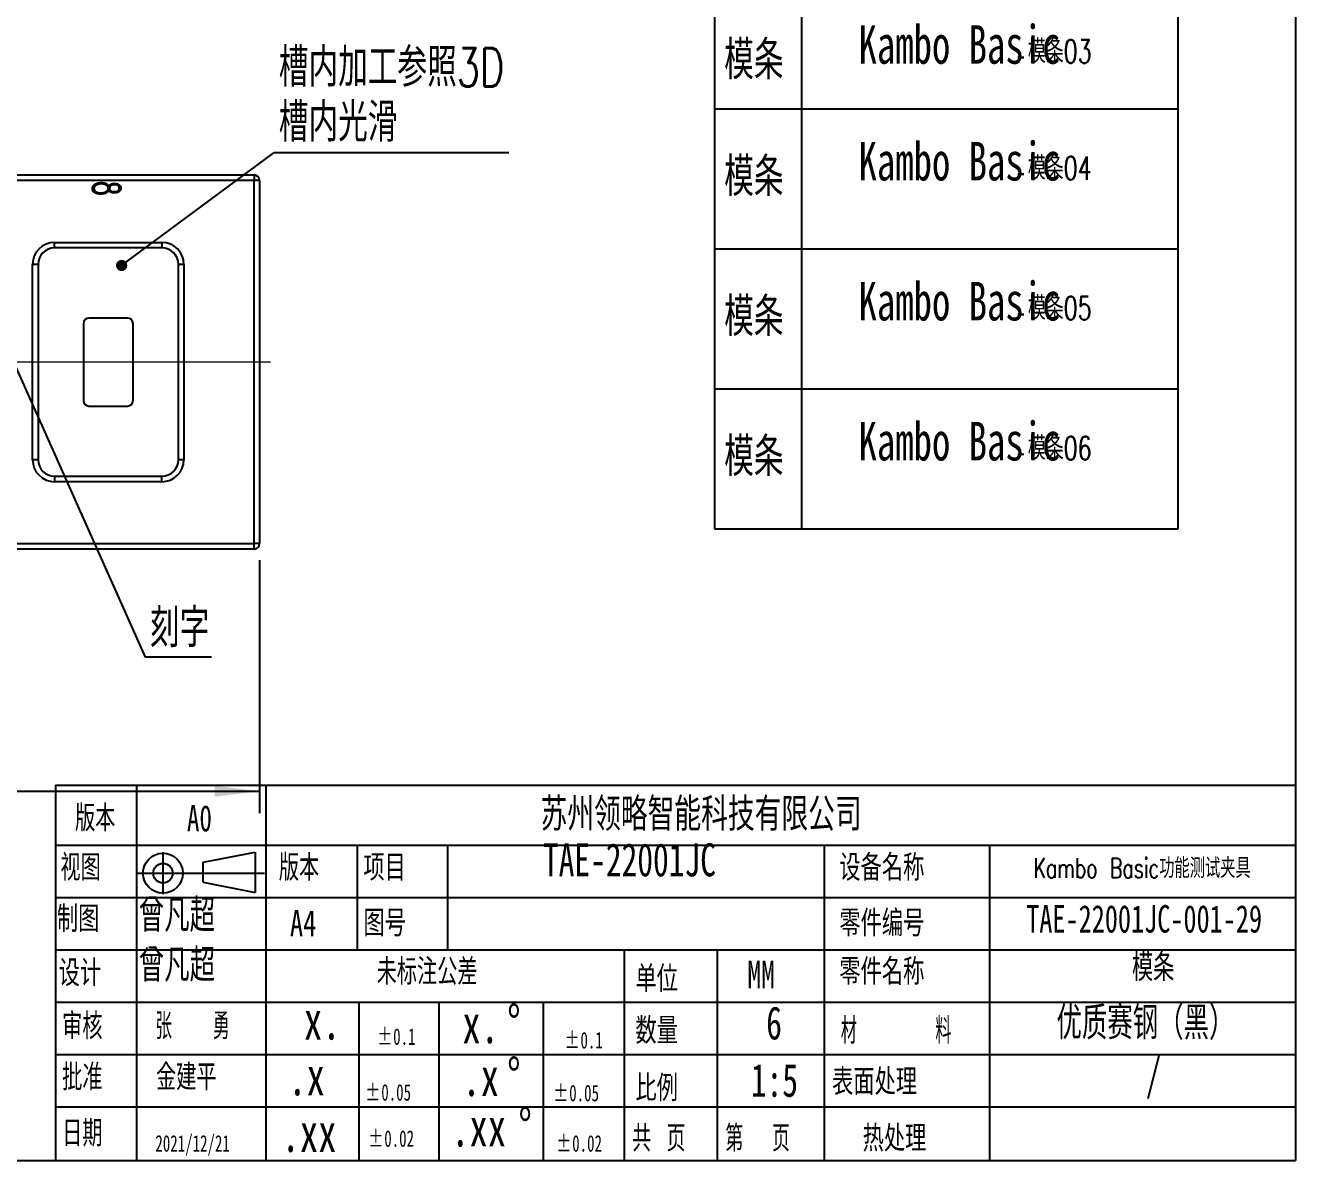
# Model space of a CAD drawing. Header units: millimetres. Extents: x 2 to 292, y 3 to 207.
# Drawn here: x 176.8 to 292.2, y 3.1 to 106.3 of the extents above; entities that cross this region are included whole.
import ezdxf

# ---------------------------------------------------------------- set-up
doc = ezdxf.new("R2010")
doc.units = ezdxf.units.MM
doc.linetypes.add('CENTERX2', pattern=[20.32, 12.7, -2.54, 2.54, -2.54])
for name, color, linetype in [('FORMAT', 7, 'Continuous'), ('图层1', 5, 'CENTERX2'), ('图层7', 7, 'Continuous'), ('图框', 7, 'Continuous')]:
    doc.layers.add(name, color=color, linetype=linetype)
doc.layers.add('粗实线', color=7, linetype='Continuous', lineweight=25)
doc.styles.add('SLDTEXTSTYLE0', font='TXT', dxfattribs={"width": 0.7, "bigfont": 'bigfont'})
doc.styles.add('SLDTEXTSTYLE1', font='TXT', dxfattribs={"width": 0.736842, "bigfont": 'bigfont'})
doc.styles.add('SLDTEXTSTYLE2', font='TXT', dxfattribs={"width": 0.7})
doc.styles.add('SLDTEXTSTYLE3', font='TXT', dxfattribs={"width": 0.663})
doc.styles.add('SLDTEXTSTYLE4', font='TXT', dxfattribs={"width": 0.559211, "bigfont": 'bigfont'})
doc.styles.add('SLDTEXTSTYLE5', font='TXT', dxfattribs={"width": 0.736842})
doc.styles.add('SLDTEXTSTYLE7', font='TXT', dxfattribs={"width": 0.657895, "bigfont": 'bigfont'})
doc.styles.add('SLDTEXTSTYLE8', font='TXT', dxfattribs={"width": 0.618421, "bigfont": 'bigfont'})
doc.styles.add('SLDTEXTSTYLE9', font='TXT', dxfattribs={"width": 0.58, "bigfont": 'bigfont'})
doc.dimstyles.new('SLDDIMSTYLE0', dxfattribs={"dimtxt": 0.18, "dimasz": 4.08, "dimexe": 0, "dimexo": 0.0625, "dimgap": 0, "dimtad": 0, "dimtih": 1, "dimtoh": 1, "dimdec": 0, "dimrnd": 1e-09, "dimzin": 0, "dimdsep": 46, "dimtxsty": 'Standard', "dimsah": 1, "dimcen": 0.09, "dimadec": 0, "dimazin": 0, "dimtfac": 4.08, "dimtdec": 0, "dimtofl": 0, "dimtmove": 0, "dimatfit": 3, "dimfxl": 0, "dimfrac": 2, "dimtolj": 1, "dimtzin": 0, "dimarcsym": 0})
doc.dimstyles.new('SLDDIMSTYLE11', dxfattribs={"dimtxt": 0.18, "dimasz": 1.016, "dimexe": 0, "dimexo": 0.0625, "dimgap": 0, "dimtad": 0, "dimtih": 1, "dimtoh": 1, "dimdec": 0, "dimrnd": 1e-09, "dimzin": 0, "dimdsep": 46, "dimtxsty": 'Standard', "dimblk1": 'DOT', "dimblk2": 'DOT', "dimsah": 1, "dimcen": 0.09, "dimadec": 0, "dimazin": 0, "dimtfac": 1.016, "dimtdec": 0, "dimtofl": 0, "dimtmove": 0, "dimatfit": 3, "dimldrblk": 'DOT', "dimfxl": 0, "dimfrac": 2, "dimtolj": 1, "dimtzin": 0, "dimarcsym": 0})
doc.dimstyles.new('SLDDIMSTYLE3', dxfattribs={"dimtxt": 3.5, "dimasz": 4.08, "dimexe": 0, "dimexo": 0.0625, "dimgap": 0.875, "dimtad": 2, "dimlfac": 2, "dimrnd": 1e-09, "dimzin": 12, "dimdsep": 46, "dimtxsty": 'SLDTEXTSTYLE2', "dimsah": 1, "dimcen": 0.09, "dimadec": 0, "dimazin": 3, "dimtfac": 1, "dimtofl": 0, "dimtmove": 0, "dimatfit": 3, "dimfxl": 0, "dimfrac": 2, "dimtolj": 1, "dimtzin": 12, "dimarcsym": 0})

# ---------------------------------------------------------------- blocks, each defined once
blk = doc.blocks.new('SW_NOTE_1')
at = {"layer": '图层7', "color": 0, "char_height": 1.5, "attachment_point": 1, "style": 'SLDTEXTSTYLE3'}
for s, insert in [('%%p', (0, 1.93)), ('0.05', (1.44, 1.93))]:
    blk.add_mtext(s, dxfattribs=dict(at, insert=insert))
blk = doc.blocks.new('SW_NOTE_2')
at = {"layer": '图层7', "color": 0, "char_height": 1.5, "attachment_point": 1, "style": 'SLDTEXTSTYLE3'}
for s, insert in [('%%p', (0, 1.93)), ('0.02', (1.44, 1.93))]:
    blk.add_mtext(s, dxfattribs=dict(at, insert=insert))
blk = doc.blocks.new('SW_NOTE_3')
at = {"layer": '图层7', "color": 0, "char_height": 1.5, "attachment_point": 1, "style": 'SLDTEXTSTYLE3'}
for s, insert in [('%%p', (0, 1.93)), ('0.1', (1.44, 1.93))]:
    blk.add_mtext(s, dxfattribs=dict(at, insert=insert))
blk = doc.blocks.new('SW_NOTE_5')
at = {"layer": '图层7', "color": 0, "char_height": 3.5, "attachment_point": 1, "style": 'SLDTEXTSTYLE2'}
for s, insert in [('%%d', (4.07, 4.51)), ('.x', (0, 4.51))]:
    blk.add_mtext(s, dxfattribs=dict(at, insert=insert))
blk = doc.blocks.new('SW_NOTE_6')
at = {"layer": '图层7', "color": 0, "char_height": 3.5, "attachment_point": 1, "style": 'SLDTEXTSTYLE2'}
for s, insert in [('%%d', (4.07, 4.51)), ('x.', (0, 4.51))]:
    blk.add_mtext(s, dxfattribs=dict(at, insert=insert))
blk = doc.blocks.new('SW_NOTE_7')
at = {"layer": '图层7', "color": 0, "char_height": 3.5, "attachment_point": 1, "style": 'SLDTEXTSTYLE2'}
for s, insert in [('%%d', (6.11, 4.51)), ('.xx', (0, 4.51))]:
    blk.add_mtext(s, dxfattribs=dict(at, insert=insert))
blk = doc.blocks.new('SW_NOTE_8')
at = {"layer": '图层7', "color": 0, "char_height": 1.5, "attachment_point": 1, "style": 'SLDTEXTSTYLE3'}
for s, insert in [('%%p', (0, 1.93)), ('0.1', (1.44, 1.93))]:
    blk.add_mtext(s, dxfattribs=dict(at, insert=insert))
blk = doc.blocks.new('SW_NOTE_9')
at = {"layer": '图层7', "color": 0, "char_height": 1.5, "attachment_point": 1, "style": 'SLDTEXTSTYLE3'}
for s, insert in [('%%p', (0, 1.93)), ('0.05', (1.44, 1.93))]:
    blk.add_mtext(s, dxfattribs=dict(at, insert=insert))
blk = doc.blocks.new('SW_NOTE_10')
at = {"layer": '图层7', "color": 0, "char_height": 1.5, "attachment_point": 1, "style": 'SLDTEXTSTYLE3'}
for s, insert in [('%%p', (0, 1.93)), ('0.02', (1.44, 1.93))]:
    blk.add_mtext(s, dxfattribs=dict(at, insert=insert))
blk = doc.blocks.new('SW_TABLEANNOTATION_0')
at = {"layer": '图框', "color": 0}
for p, q in [((0, 0), (0, -68.63)), ((42.13, 0), (0, 0)), ((7.91, 0), (7.91, -68.63)), ((42.13, -68.63), (42.13, 0)), ((0, -13.48), (42.13, -13.48)), ((0, -21.97), (42.13, -21.97)), ((0, -30.46), (42.13, -30.46)), ((0, -43.19), (42.13, -43.19)), ((0, -55.91), (42.13, -55.91)), ((0, -68.63), (42.13, -68.63))]:
    blk.add_line(p, q, dxfattribs=at)
at = {"layer": '图框', "color": 0, "attachment_point": 1}
for s, insert, char_height, style in [('Kambo Basic', (13.1, -3.38), 3.5, 'SLDTEXTSTYLE2'), ('\\M+196CD\\M+18FF0', (0.89, -4.79), 3.5, 'SLDTEXTSTYLE0'), ('\\M+196CD\\M+18FF001', (28.48, -4.71), 2.1167, 'SLDTEXTSTYLE0'), ('-', (27.35, -5.02), 2.12, 'SLDTEXTSTYLE2'), ('Kambo Basic', (13.1, -14.37), 3.5, 'SLDTEXTSTYLE2'), ('\\M+196CD\\M+18FF0', (0.89, -15.78), 3.5, 'SLDTEXTSTYLE0'), ('\\M+196CD\\M+18FF002', (28.48, -15.69), 2.1167, 'SLDTEXTSTYLE0'), ('-', (27.35, -16.01), 2.12, 'SLDTEXTSTYLE2'), ('Kambo Basic', (13.1, -22.86), 3.5, 'SLDTEXTSTYLE2'), ('\\M+196CD\\M+18FF0', (0.89, -24.27), 3.5, 'SLDTEXTSTYLE0'), ('\\M+196CD\\M+18FF003', (28.48, -24.18), 2.1167, 'SLDTEXTSTYLE0'), ('-', (27.35, -24.5), 2.12, 'SLDTEXTSTYLE2'), ('Kambo Basic', (13.1, -33.47), 3.5, 'SLDTEXTSTYLE2'), ('\\M+196CD\\M+18FF0', (0.89, -34.88), 3.5, 'SLDTEXTSTYLE0'), ('\\M+196CD\\M+18FF004', (28.48, -34.79), 2.1167, 'SLDTEXTSTYLE0'), ('-', (27.35, -35.1), 2.12, 'SLDTEXTSTYLE2'), ('Kambo Basic', (13.1, -46.19), 3.5, 'SLDTEXTSTYLE2'), ('\\M+196CD\\M+18FF0', (0.89, -47.6), 3.5, 'SLDTEXTSTYLE0'), ('\\M+196CD\\M+18FF005', (28.48, -47.51), 2.1167, 'SLDTEXTSTYLE0'), ('-', (27.35, -47.83), 2.12, 'SLDTEXTSTYLE2'), ('Kambo Basic', (13.1, -58.91), 3.5, 'SLDTEXTSTYLE2'), ('\\M+196CD\\M+18FF0', (0.89, -60.32), 3.5, 'SLDTEXTSTYLE0'), ('\\M+196CD\\M+18FF006', (28.48, -60.24), 2.1167, 'SLDTEXTSTYLE0'), ('-', (27.35, -60.55), 2.12, 'SLDTEXTSTYLE2')]:
    blk.add_mtext(s, dxfattribs=dict(at, insert=insert, char_height=char_height, style=style))
blk = doc.blocks.new('_D_40')
at = {"layer": '图框'}
for p, q in [((48.08, 62.37), (48.08, 34.66)), ((198.08, 57.66), (198.08, 34.66)), ((48.08, 36.66), (198.08, 36.66))]:
    blk.add_line(p, q, dxfattribs=at)
for points in [[(48.08, 36.66), (52.16, 36.15), (52.16, 37.17)], [(198.08, 36.66), (194, 37.17), (194, 36.15)]]:
    blk.add_solid(points, dxfattribs=at)
at = {"layer": '图框', "insert": (118.07, 41.17), "char_height": 3.5, "attachment_point": 1, "style": 'SLDTEXTSTYLE2'}
blk.add_mtext('300', dxfattribs=at)
blk = doc.blocks.new('SW_NOTE_11')
at = {"layer": '图框', "color": 0}
blk.add_line((6, 0), (0, 0), dxfattribs=at)
at = {"layer": '图框', "color": 0, "insert": (0.43, 4.4), "char_height": 3.5, "attachment_point": 1, "style": 'SLDTEXTSTYLE0'}
blk.add_mtext('\\M+18D8F\\M+18E9A', dxfattribs=at)
blk = doc.blocks.new('SW_NOTE_12')
at = {"layer": '图框', "color": 0}
blk.add_line((21.33, 0), (0, 0), dxfattribs=at)
at = {"layer": '图框', "color": 0, "char_height": 3.5, "attachment_point": 1, "style": 'SLDTEXTSTYLE0'}
for s, insert in [('\\M+19185\\M+193E0\\M+189C1\\M+18D48\\M+18E51\\M+18FC63D', (0.45, 9.52)), ('\\M+19185\\M+193E0\\M+18CF5\\M+18A8A', (0.45, 4.52))]:
    blk.add_mtext(s, dxfattribs=dict(at, insert=insert))
blk = doc.blocks.new('_DOT')
at = {"color": 0, "linetype": 'ByBlock', "lineweight": -2}
blk.add_line((-0.5, 0), (-1, 0), dxfattribs=at)
at = {"color": 0, "linetype": 'ByBlock', "const_width": 0.5}
blk.add_lwpolyline([(-0.25, 0, 1), (0.25, 0, 1)], format="xyb", close=True, dxfattribs=at)

msp = doc.modelspace()

# ---------------------------------------------------------------- linework, layer by layer
at = {"color": 7, "linetype": 'Continuous', "lineweight": 25}
for p, q in [((48.5830794, 92.65849501), (197.58308333, 92.65849501)), ((197.58308333, 92.65849501), (197.58308333, 92.158494)), ((197.58308333, 92.158494), (48.5830794, 92.158494)), ((184.3558329, 91.70760162), (184.39616662, 91.65883944)), ((184.4286735, 91.19530622), (184.39616662, 91.24406748)), ((197.58308333, 59.15849418), (197.58308333, 92.158494)), ((198.08308434, 92.158494), (197.58308333, 92.158494)), ((198.08308434, 92.158494), (198.08308434, 59.15849418)), ((179.45808199, 86.53349377), (189.2080794, 86.53349377)), ((179.45808199, 86.03349369), (179.45808199, 86.53349377)), ((189.2080794, 86.03349369), (179.45808199, 86.03349369)), ((189.2080794, 86.53349377), (189.2080794, 86.03349369)), ((177.45808166, 66.7834938), (177.45808166, 84.53349438)), ((177.95808267, 84.53349438), (177.45808166, 84.53349438)), ((177.95808267, 84.53349438), (177.95808267, 66.7834938)), ((191.20808345, 84.53349438), (190.70808244, 84.53349438)), ((190.70808244, 66.7834938), (190.70808244, 84.53349438)), ((191.20808345, 84.53349438), (191.20808345, 66.7834938)), ((186.08308238, 79.65849428), (182.58308273, 79.65849428)), ((182.08308172, 79.15849419), (182.08308172, 72.15849398)), ((186.58308339, 72.15849398), (186.58308339, 79.15849419)), ((182.58308273, 71.6584939), (186.08308238, 71.6584939)), ((177.95808267, 66.7834938), (177.45808166, 66.7834938)), ((191.20808345, 66.7834938), (190.70808244, 66.7834938)), ((179.45808199, 65.28349448), (179.45808199, 64.7834944)), ((179.45808199, 65.28349448), (189.2080794, 65.28349448)), ((189.2080794, 64.7834944), (179.45808199, 64.7834944)), ((189.2080794, 64.7834944), (189.2080794, 65.28349448)), ((53.29018485, 59.15849418), (197.58308333, 59.15849418)), ((198.08308434, 59.15849418), (197.58308333, 59.15849418)), ((197.58308333, 58.65849316), (197.58308333, 59.15849418)), ((197.58308333, 58.65849316), (53.29018485, 58.65849316))]:
    msp.add_line(p, q, dxfattribs=at)
for centre, radius, start, end in [((197.58308136, 92.15849409), 0.5, 0, 90), ((179.45808136, 84.53349409), 2, 90, 180), ((179.45808136, 84.53349409), 1.5, 90, 180), ((189.20808136, 84.53349409), 2, 0, 90), ((189.20808136, 84.53349409), 1.5, 0, 90), ((182.58308136, 79.15849409), 0.5, 90, 180), ((186.08308136, 79.15849409), 0.5, 0, 90), ((182.58308136, 72.15849409), 0.5, 180, 270), ((186.08308136, 72.15849409), 0.5, 270, 0), ((179.45808136, 66.78349409), 2, 180, 270), ((179.45808136, 66.78349409), 1.5, 180, 270), ((189.20808136, 66.78349409), 2, 270, 0), ((189.20808136, 66.78349409), 1.5, 270, 0), ((197.58308136, 59.15849409), 0.5, 270, 0)]:
    msp.add_arc(centre, radius, start, end, dxfattribs=at)
for points, knots in [([(182.88877811, 91.42285932), (182.88960482, 91.44298625), (182.89123216, 91.4826052), (182.9037259, 91.54086365), (182.92443332, 91.59647003), (182.95269776, 91.64961308), (182.98874713, 91.69866441), (183.02947302, 91.74514636), (183.07766219, 91.78581098), (183.13086675, 91.82272354), (183.18974509, 91.8553886), (183.25432282, 91.88353455), (183.32449826, 91.90742789), (183.39929744, 91.92771954), (183.47750467, 91.94381236), (183.55791476, 91.95528943), (183.63955164, 91.96189558), (183.69443323, 91.96293011), (183.72193566, 91.96344853)], [0, 0, 0, 0, 0.0547420344, 0.1077572082, 0.1613180071, 0.2157979335, 0.2709632373, 0.3266531042, 0.3835743472, 0.4420461575, 0.5026713282, 0.5664907792, 0.6334968749, 0.7042374244, 0.777278083, 0.8506446357, 0.9251546007, 1, 1, 1, 1]), ([(183.40889958, 90.93945938), (183.36464048, 90.94980803), (183.27857793, 90.96993114), (183.17754167, 91.00970473), (183.10576266, 91.04631663), (183.059667, 91.07367859), (183.02115995, 91.10244359), (182.98126796, 91.14270784), (182.94204876, 91.19756784), (182.90894985, 91.26944576), (182.88928859, 91.34555777), (182.88894711, 91.39726764), (182.88877811, 91.42285932)], [0, 0, 0, 0, 0.1744168414, 0.3391563795, 0.4153355227, 0.4838061912, 0.5448509909, 0.5993509318, 0.7009549599, 0.8019961454, 0.9020061357, 1, 1, 1, 1]), ([(183.41732748, 91.80512452), (183.38732385, 91.79546788), (183.32609947, 91.77576286), (183.25435468, 91.73899429), (183.20052716, 91.70583903), (183.16485193, 91.6809995), (183.1340186, 91.65738901), (183.10124904, 91.62630182), (183.06871493, 91.58460804), (183.04796287, 91.52746018), (183.03820089, 91.47057965), (183.03892599, 91.43312456), (183.03927622, 91.41503341)], [0, 0, 0, 0, 0.1595913603, 0.3256567312, 0.4069685492, 0.4800622949, 0.5460020847, 0.6035701827, 0.7089680401, 0.8104230765, 0.9084326736, 1, 1, 1, 1]), ([(183.03927622, 91.41503341), (183.03969258, 91.40094994), (183.04052588, 91.37276296), (183.0487039, 91.33132775), (183.06153121, 91.29089809), (183.07947094, 91.25135208), (183.10486296, 91.21334152), (183.1402971, 91.17900987), (183.18573672, 91.14912574), (183.25685075, 91.11478056), (183.34909846, 91.07972415), (183.45996683, 91.05184857), (183.56870848, 91.03521201), (183.64100922, 91.03358624), (183.67738822, 91.03276821)], [0, 0, 0, 0, 0.0509581726, 0.1019888541, 0.1523264845, 0.2043566064, 0.2587832949, 0.31685818, 0.3817665169, 0.4548981757, 0.6025703921, 0.7383008984, 0.8683228931, 1, 1, 1, 1]), ([(184.3961672, 91.24406756), (184.385123, 91.23143487), (184.36435107, 91.20767531), (184.33519573, 91.17405847), (184.30786666, 91.14675755), (184.27630921, 91.11509299), (184.23374331, 91.08191764), (184.17781884, 91.04517893), (184.11305054, 91.01199418), (184.03840878, 90.98151752), (183.95171853, 90.95641703), (183.85395532, 90.93786053), (183.74891704, 90.92560802), (183.63934824, 90.92014637), (183.52536075, 90.92207648), (183.4485481, 90.93354147), (183.40889958, 90.93945938)], [0, 0, 0, 0, 0.0463527534, 0.0871802375, 0.1228471353, 0.1530275409, 0.2105904761, 0.2714681973, 0.3376574859, 0.4112488006, 0.4938557019, 0.5864683772, 0.6858106956, 0.7857019389, 0.8893854074, 1, 1, 1, 1]), ([(184.32332611, 91.43128721), (184.3225541, 91.44982893), (184.3210251, 91.48655165), (184.30760132, 91.54006627), (184.28717808, 91.59150435), (184.25740098, 91.6396817), (184.21906881, 91.68430109), (184.17141149, 91.72318067), (184.11603047, 91.75808028), (184.05210744, 91.78619098), (183.98161601, 91.80980379), (183.90508135, 91.82672442), (183.8234318, 91.83898022), (183.73809094, 91.8445269), (183.65236417, 91.84495151), (183.56968273, 91.8381088), (183.49130602, 91.82616683), (183.44169264, 91.8120549), (183.41732748, 91.80512452)], [0, 0, 0, 0, 0.0495373304, 0.0981109675, 0.146764654, 0.1971329539, 0.2489038942, 0.3034168275, 0.3610677068, 0.4235418939, 0.4897568186, 0.5596978774, 0.6329701097, 0.7104695304, 0.78831965, 0.8621113067, 0.9322827874, 1, 1, 1, 1]), ([(183.67738822, 91.03276821), (183.7040912, 91.03390445), (183.75539326, 91.03608742), (183.82930783, 91.04353823), (183.89684143, 91.05631481), (183.95831691, 91.0725221), (184.01377885, 91.09145209), (184.06421227, 91.11112057), (184.10934442, 91.1329067), (184.16233343, 91.1624958), (184.2196407, 91.20579718), (184.26626961, 91.25803478), (184.2944466, 91.30521618), (184.30925798, 91.34438891), (184.3198526, 91.38662411), (184.32215066, 91.41617302), (184.32332611, 91.43128721)], [0, 0, 0, 0, 0.0962211822, 0.1848612121, 0.2671876529, 0.343417398, 0.4135563129, 0.4780868647, 0.5381907833, 0.5938395492, 0.6964324893, 0.7952522165, 0.8438243948, 0.8934648052, 0.9455075506, 1, 1, 1, 1]), ([(183.72193566, 91.96344853), (183.74663515, 91.96320814), (183.79430792, 91.96274416), (183.86278768, 91.95624547), (183.92569871, 91.94789073), (183.98279945, 91.93446526), (184.03438508, 91.91756573), (184.0822412, 91.90145083), (184.12502753, 91.88214985), (184.17556781, 91.85801973), (184.22847735, 91.82373989), (184.28111201, 91.78202629), (184.32070053, 91.74188817), (184.34496911, 91.71820448), (184.3558337, 91.70760174)], [0, 0, 0, 0, 0.1049219742, 0.2025111245, 0.2921169836, 0.3744435797, 0.45131128, 0.5227864781, 0.5888528106, 0.6506360235, 0.7606467321, 0.8558710819, 0.9354761982, 1, 1, 1, 1]), ([(184.3961672, 91.65884035), (184.40321853, 91.66965568), (184.41738137, 91.69137866), (184.43840801, 91.72480035), (184.46549656, 91.75654882), (184.50116785, 91.78508518), (184.54700212, 91.81026564), (184.60056043, 91.83490921), (184.66076182, 91.85568245), (184.72524345, 91.87369071), (184.79790478, 91.88476815), (184.87856135, 91.88721586), (184.96175947, 91.88495236), (185.01663579, 91.88021587), (185.04270709, 91.87796561)], [0, 0, 0, 0, 0.053427818, 0.1073117158, 0.1632358427, 0.2252169519, 0.2951415217, 0.3791088205, 0.4689153168, 0.5583372012, 0.655800124, 0.7721434123, 0.8917471639, 1, 1, 1, 1]), ([(184.87595518, 91.02855426), (184.85065784, 91.03015405), (184.80054574, 91.0333231), (184.73755787, 91.04038006), (184.68603199, 91.05044843), (184.64428078, 91.06331582), (184.59966883, 91.08185769), (184.55366182, 91.10373434), (184.51016794, 91.1271017), (184.4742853, 91.1504926), (184.44609528, 91.17145039), (184.43400481, 91.18800719), (184.42867479, 91.19530617)], [0, 0, 0, 0, 0.1550352137, 0.3071129004, 0.387264879, 0.4757845729, 0.5737852065, 0.6824836993, 0.7873883069, 0.8752161298, 0.9449896133, 1, 1, 1, 1]), ([(184.84766153, 91.76840298), (184.82251516, 91.76587383), (184.77425263, 91.76101973), (184.7061394, 91.74645913), (184.64619408, 91.72446245), (184.59478336, 91.69750886), (184.55203396, 91.66837066), (184.51827513, 91.64023237), (184.49298988, 91.61459192), (184.47707878, 91.5882683), (184.46782623, 91.56007033), (184.46302042, 91.52756759), (184.45968259, 91.4895392), (184.46065901, 91.46219676), (184.46118238, 91.44754101)], [0, 0, 0, 0, 0.1332069717, 0.255659419, 0.3661246413, 0.4688223664, 0.5609712578, 0.6383258635, 0.7004640993, 0.7498203052, 0.7990061013, 0.8558863182, 0.922754013, 1, 1, 1, 1]), ([(184.46118238, 91.44754101), (184.46113848, 91.43408423), (184.46105643, 91.4089364), (184.46453678, 91.3738299), (184.46803735, 91.34365894), (184.47493604, 91.3177309), (184.484729, 91.29459897), (184.49905809, 91.27305416), (184.51804907, 91.25272756), (184.54107573, 91.2327297), (184.56900575, 91.21359673), (184.60316327, 91.19815654), (184.64184519, 91.18248474), (184.70199224, 91.16642461), (184.7836528, 91.14964991), (184.88633099, 91.14130464), (184.9909631, 91.14248967), (185.05833538, 91.1589282), (185.09146847, 91.16701253)], [0, 0, 0, 0, 0.0499194832, 0.0932888113, 0.1309012789, 0.1625258252, 0.1925570878, 0.2237575987, 0.2580349565, 0.2955291922, 0.3368539824, 0.3831689814, 0.4343564803, 0.4916621635, 0.6139507721, 0.7433165412, 0.8737653349, 1, 1, 1, 1]), ([(185.33888737, 91.46740676), (185.33766483, 91.48270229), (185.3353403, 91.51178504), (185.32603146, 91.5528871), (185.31020723, 91.58831244), (185.28233915, 91.62807821), (185.23766215, 91.6677186), (185.17855592, 91.71079635), (185.10675213, 91.74238975), (185.02540663, 91.76477976), (184.93710876, 91.77566473), (184.87735694, 91.77081379), (184.84766153, 91.76840298)], [0, 0, 0, 0, 0.0712726496, 0.1355169478, 0.194796807, 0.2504203199, 0.3599257406, 0.4704077955, 0.5893520626, 0.721948504, 0.8618141993, 1, 1, 1, 1]), ([(185.48938548, 91.45115296), (185.48823667, 91.43563147), (185.48594327, 91.40464557), (185.4743053, 91.35938553), (185.45896691, 91.31487881), (185.43695033, 91.27218265), (185.41027719, 91.23167384), (185.37855951, 91.19421788), (185.3415734, 91.16128911), (185.2870641, 91.12224142), (185.2130153, 91.08307799), (185.13326507, 91.05563597), (185.06511416, 91.04147093), (185.0076056, 91.03358672), (184.94382875, 91.02983968), (184.89923561, 91.02899516), (184.87595518, 91.02855426)], [0, 0, 0, 0, 0.0562644476, 0.1123219708, 0.1686427205, 0.2264994359, 0.2857633167, 0.3440203664, 0.4037149722, 0.4646314922, 0.5865620463, 0.7056189623, 0.7687665309, 0.8384555209, 0.915663592, 1, 1, 1, 1]), ([(185.04270709, 91.87796561), (185.06103714, 91.87509157), (185.09659369, 91.86951652), (185.14737738, 91.85582463), (185.19456676, 91.84003167), (185.25153786, 91.81322604), (185.31700747, 91.77167221), (185.3757825, 91.72185155), (185.41544933, 91.67700114), (185.44106513, 91.64408963), (185.45895113, 91.61001005), (185.47577241, 91.5663589), (185.4855729, 91.51300002), (185.48815945, 91.47104142), (185.48938548, 91.45115296)], [0, 0, 0, 0, 0.0823077014, 0.1596600501, 0.2331887737, 0.3029345752, 0.4386254192, 0.5763133608, 0.6431898282, 0.7043000407, 0.7608931312, 0.8133378923, 0.9115217799, 1, 1, 1, 1]), ([(185.09146847, 91.16701253), (185.11166491, 91.17471377), (185.15274429, 91.19037803), (185.2023049, 91.21511961), (185.23984603, 91.24055778), (185.2652786, 91.26475932), (185.28711329, 91.29425821), (185.31077284, 91.33819383), (185.33373249, 91.39572466), (185.33721152, 91.44410295), (185.33888737, 91.46740676)], [0, 0, 0, 0, 0.1543886185, 0.31402510108, 0.39435017067, 0.47749098617, 0.56349872634, 0.6552515141, 0.8339347649, 1, 1, 1, 1])]:
    msp.add_open_spline(points, degree=3, knots=knots, dxfattribs=at)
at = {"layer": 'FORMAT'}
for p, q in [((186.91053514, 37.1977449), (186.91053514, 3.09596976)), ((198.66076351, 37.1977449), (198.66076351, 3.09596976)), ((179.55257361, 31.7584837), (292.20335529, 31.7584837)), ((206.95141482, 31.7584837), (206.95141482, 22.2446521)), ((215.15452135, 31.7584837), (215.15452135, 22.2446521)), ((249.36194674, 31.7584837), (249.36194674, 3.09596976)), ((264.39954193, 31.7584837), (264.39954193, 3.09596976)), ((192.95125628, 30.20082962), (197.68880438, 31.12592939)), ((192.95125628, 28.38413619), (192.95125628, 30.20082962)), ((197.68880438, 31.12592939), (197.68880438, 27.45903643)), ((192.95125628, 28.38413619), (197.68880438, 27.45903643)), ((179.55257361, 27.0015679), (292.20335529, 27.0015679)), ((179.55257361, 22.2446521), (292.20335529, 22.2446521)), ((231.2090054, 22.2446521), (231.2090054, 3.09596976)), ((239.68998533, 3.09596976), (239.68998533, 22.2446521)), ((179.55257361, 17.4877363), (292.20335529, 17.4877363)), ((207.10225364, 17.4877363), (207.10225364, 3.09596976)), ((214.37115388, 17.4877363), (214.37115388, 3.09596976)), ((223.83820805, 17.4877363), (223.83820805, 3.09596976)), ((179.55257361, 12.7308205), (292.20335529, 12.7308205)), ((179.55257361, 7.9739047), (292.20335529, 7.9739047))]:
    msp.add_line(p, q, dxfattribs=at)
at = {"layer": 'FORMAT', "linetype": 'CENTERX2'}
for p, q in [((189.30225283, 31.12102506), (189.30225283, 27.30417597)), ((186.91053514, 29.21260052), (198.51770598, 29.21260052))]:
    msp.add_line(p, q, dxfattribs=at)
at = {"layer": 'FORMAT'}
for radius in [1.81265621, 0.88755645]:
    msp.add_circle((189.30225283, 29.21260052), radius, dxfattribs=at)
at = {"layer": '图框', "linetype": 'CENTERX2', "lineweight": 18, "ltscale": 2.5}
msp.add_line((199.08308136, 75.65849409), (45.73051595, 75.65849409), dxfattribs=at)
at = {"layer": '粗实线', "color": 5}
for p in [(292.20335529, 206.5709215), (2.20335337, 3.09596976)]:
    msp.add_line(p, (292.20335529, 3.09596976), dxfattribs=at)
at = {"layer": '粗实线'}
for q in [(179.55257361, 3.09596976), (292.20335529, 37.1977449)]:
    msp.add_line((179.55257361, 37.1977449), q, dxfattribs=at)

# ---------------------------------------------------------------- block references
at = {"layer": '图层7'}
for name, p in [('SW_NOTE_6', (216.50096363, 12.75559296)), ('SW_NOTE_3', (208.78053651, 13.18428056)), ('SW_NOTE_8', (225.79396864, 12.86045409)), ('SW_NOTE_5', (216.50096363, 7.94794693)), ('SW_NOTE_1', (207.69928637, 8.11751465)), ('SW_NOTE_9', (224.77255355, 8.05280806)), ('SW_NOTE_7', (215.48256077, 3.37281735)), ('SW_NOTE_2', (207.97011963, 3.91751363)), ('SW_NOTE_10', (225.04338681, 3.47767848))]:
    msp.add_blockref(name, p, dxfattribs=at)
at = {"layer": '图框'}
for name, p in [('SW_TABLEANNOTATION_0', (239.40076859, 129.12913934)), ('SW_NOTE_12', (199.38317757, 94.67289742)), ('SW_NOTE_11', (187.70093458, 48.8551403))]:
    msp.add_blockref(name, p, dxfattribs=at)

# ---------------------------------------------------------------- texts
at = {"layer": 'FORMAT', "char_height": 2.38125, "attachment_point": 2, "style": 'SLDTEXTSTYLE0'}
for s, insert in [('\\M+194C5\\M+1967B', (183.15019978, 35.39475263)), ('\\M+196A2标\\M+1928D\\M+18CF6\\M+18DB7', (213.30359169, 21.45267775))]:
    msp.add_mtext(s, dxfattribs=dict(at, insert=insert))
at = {"layer": 'FORMAT', "color": 5, "insert": (192.61830553, 35.39475268), "char_height": 2.38125, "attachment_point": 2, "style": 'SLDTEXTSTYLE2'}
msp.add_mtext('A0', dxfattribs=at)
at = {"layer": '图层1'}
for s, insert, char_height, attachment_point, style in [('TAE-22001JC', (231.6854984, 31.92766345), 3, 2, 'SLDTEXTSTYLE2'), ('Kambo Basic\\M+18CF7\\M+1945C测试夹\\M+18BEF', (278.25251922, 30.57744909), 1.8, 2, 'SLDTEXTSTYLE0'), ('\\M+1915C\\M+1967D\\M+192B4', (187.11004352, 26.87743113), 3, 1, 'SLDTEXTSTYLE0'), ('TAE-22001JC-001-29', (278.44251509, 26.31484177), 2.5, 2, 'SLDTEXTSTYLE2'), ('\\M+1915C\\M+1967D\\M+192B4', (187.11004352, 22.3486825), 3, 1, 'SLDTEXTSTYLE0'), ('\\M+196CD\\M+18FF0', (279.26171599, 21.91040722), 2.5, 2, 'SLDTEXTSTYLE0'), ('优质赛钢\\M+18169\\M+1FC4B\\M+1816A', (278.56305726, 17.10553057), 3, 2, 'SLDTEXTSTYLE0'), ('6', (244.82181763, 17.10553057), 3, 2, 'SLDTEXTSTYLE2'), ('/', (279.30295579, 12.4618011), 3, 2, 'SLDTEXTSTYLE2'), ('1:5', (244.8572342, 11.89709443), 3, 2, 'SLDTEXTSTYLE2')]:
    msp.add_mtext(s, dxfattribs=dict(at, insert=insert, char_height=char_height, attachment_point=attachment_point, style=style))
at = {"layer": '图层7', "attachment_point": 1}
for s, insert, char_height, style in [('苏\\M+18F42领\\M+197AA\\M+19271\\M+1945C\\M+189C8\\M+18B5A\\M+1974C\\M+18CC0\\M+18CF6\\M+18E69', (223.60766877, 36.06507163), 3, 'SLDTEXTSTYLE1'), ('\\M+194C5\\M+1967B', (199.83327489, 30.90734463), 2.38125, 'SLDTEXTSTYLE0'), ('设备\\M+196BC\\M+18FCC', (250.75336199, 30.90734463), 2.38125, 'SLDTEXTSTYLE1'), ('视图', (179.98815345, 30.90734463), 2.38125, 'SLDTEXTSTYLE0'), ('项\\M+196DA', (207.51761991, 30.90734463), 2.38125, 'SLDTEXTSTYLE1'), ('\\M+190A7图', (179.67065348, 26.24513642), 2.38125, 'SLDTEXTSTYLE1'), ('A4', (200.84089629, 25.85711231), 2.38125, 'SLDTEXTSTYLE5'), ('图\\M+18D86', (207.51761991, 25.85711231), 2.38125, 'SLDTEXTSTYLE1'), ('\\M+197EB\\M+18C8F编\\M+18D86', (250.75336199, 25.85711231), 2.38125, 'SLDTEXTSTYLE1'), ('设计', (179.82940346, 21.32836368), 2.38125, 'SLDTEXTSTYLE1'), ('单\\M+188CA', (232.22978407, 20.80397018), 2.38125, 'SLDTEXTSTYLE1'), ('MM', (242.39487197, 21.26169976), 2.5, 'SLDTEXTSTYLE5'), ('\\M+197EB\\M+18C8F\\M+196BC\\M+18FCC', (250.75336199, 21.45267775), 2.38125, 'SLDTEXTSTYLE1'), ('审\\M+18A6A', (180.14690343, 16.50824819), 2.38125, 'SLDTEXTSTYLE0'), ('张   \\M+19745', (188.61773589, 16.50824819), 2.38125, 'SLDTEXTSTYLE9'), ('x.', (202.10966381, 17.59115646), 3.5, 'SLDTEXTSTYLE2'), ('\\M+19094\\M+197CA', (232.22978407, 16.08521175), 2.38125, 'SLDTEXTSTYLE1'), ('\\M+18DDE      \\M+197BF', (250.8856531, 16.08521175), 2.38125, 'SLDTEXTSTYLE4'), ('\\M+194E1\\M+18F79', (180.14690343, 11.86387207), 2.38125, 'SLDTEXTSTYLE0'), ('\\M+18BE0\\M+18C9A\\M+195BD', (188.67773511, 11.86387207), 2.38125, 'SLDTEXTSTYLE0'), ('.x', (200.68365282, 12.52439055), 3.5, 'SLDTEXTSTYLE2'), ('\\M+1955C\\M+196CA处\\M+1979D', (250.09352168, 11.44148228), 2.38125, 'SLDTEXTSTYLE1'), ('\\M+194E4\\M+197E1', (232.22978407, 10.87677561), 2.38125, 'SLDTEXTSTYLE1'), ('\\M+193FA\\M+18AFA', (180.14690343, 6.7635277), 2.38125, 'SLDTEXTSTYLE0'), ('.xx', (200.07285808, 7.3845543), 3.5, 'SLDTEXTSTYLE2'), ('\\M+18BA4 页', (231.93718833, 6.30164603), 2.38125, 'SLDTEXTSTYLE7'), ('\\M+191E6  页', (240.4032064, 6.30164603), 2.38125, 'SLDTEXTSTYLE8'), ('热处\\M+1979D', (252.87008895, 6.30164603), 2.38125, 'SLDTEXTSTYLE1'), ('2021/12/21', (188.61773589, 5.41128007), 1.5, 'SLDTEXTSTYLE3')]:
    msp.add_mtext(s, dxfattribs=dict(at, insert=insert, char_height=char_height, style=style))

# ---------------------------------------------------------------- dimensions: what is measured, and where the dimension line sits
at = {"layer": '图框'}
dim = msp.add_linear_dim(base=(198.08308136, 36.65849409), p1=(48.08308136, 63.86560087), p2=(198.08308136, 59.15849409), dimstyle='SLDDIMSTYLE3', dxfattribs=at)
dim.commit()
dim.dimension.update_dxf_attribs({"geometry": '_D_40', "text_midpoint": (120.37699142, 36.65849409), "dimtype": 160})

# ---------------------------------------------------------------- leaders
for points, dimstyle in [([(185.55243895, 84.43414354), (199.38317757, 94.67289742)], 'SLDDIMSTYLE11'), ([(168.34326257, 92.15849409), (187.70093458, 48.8551403)], 'SLDDIMSTYLE0')]:
    msp.add_leader(points, dimstyle=dimstyle, dxfattribs=at)

doc.saveas('drawing.dxf')
